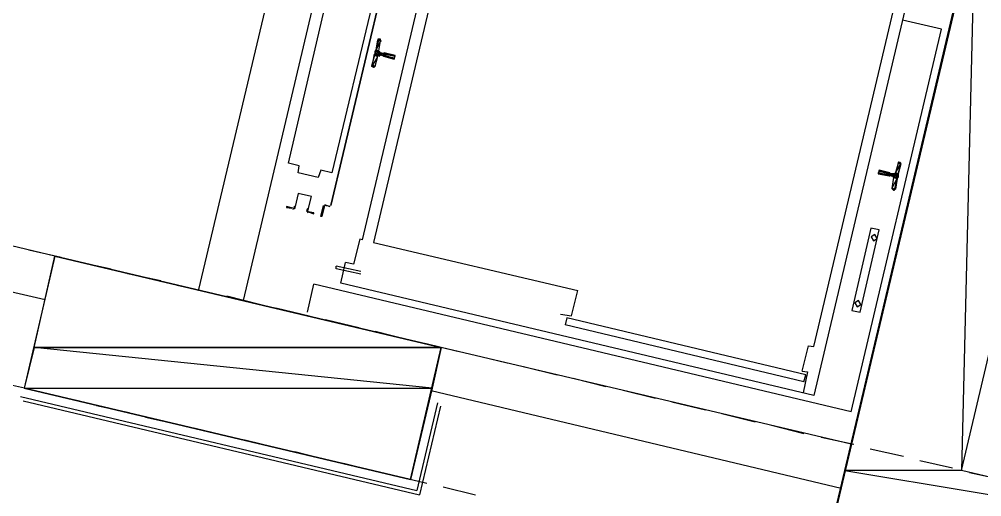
# Model space of a CAD drawing. Header units: feet. Extents: x -84 to 198, y -22 to 181.
# Drawn here: x 57.69 to 71.87, y 112.2 to 119.24 of the extents above; entities that cross this region are included whole.
import ezdxf

# ---------------------------------------------------------------- set-up
doc = ezdxf.new("R2010")
doc.units = ezdxf.units.FT
for name, color, linetype in [('A-LINEA', 7, 'CONTINUOUS'), ('A-LINEA-FINA', 9, 'CONTINUOUS'), ('A-MURO-CONCRETO', 8, 'CONTINUOUS')]:
    doc.layers.add(name, color=color, linetype=linetype)

msp = doc.modelspace()

# ---------------------------------------------------------------- linework, layer by layer
at = {"layer": 'A-LINEA'}
for p, q in [((60.3333, 115.2578), (62.2533, 123.3644)), ((60.3333, 115.2578), (62.2533, 123.3644)), ((62.9067, 123.2178), (60.9867, 115.0978)), ((62.9067, 123.2178), (60.9867, 115.0978)), ((62.7467, 115.9911), (64.08, 121.6311)), ((62.7467, 115.9911), (64.08, 121.6311)), ((64.24, 121.5911), (62.9067, 115.9511)), ((64.24, 121.5911), (62.9067, 115.9511)), ((71.0933, 120.8711), (69.4, 113.6978)), ((71.0933, 120.8711), (69.4, 113.6978)), ((69.4, 114.4178), (70.7333, 120.0578)), ((69.4, 114.4178), (70.7333, 120.0578)), ((62.28, 116.4978), (63.1067, 119.9911)), ((63.1067, 119.9911), (62.28, 116.4978)), ((62.28, 116.4978), (63.1067, 119.9911)), ((63.1067, 119.9911), (62.28, 116.4978)), ((71.28, 119.0978), (70.7067, 119.2311)), ((71.28, 119.0978), (70.7067, 119.2311)), ((69.9467, 113.4578), (71.28, 119.0978)), ((69.9467, 113.4578), (71.28, 119.0978)), ((62.9867, 118.7778), (63.0133, 118.9244)), ((62.9867, 118.7778), (63.0133, 118.9244)), ((63.0264, 118.9145), (63.0113, 118.9372)), ((63.0264, 118.9145), (63.0113, 118.9372)), ((63.0533, 118.7378), (63.0133, 118.7511)), ((63.0533, 118.7378), (63.0133, 118.7511)), ((63.0533, 118.7511), (63.0533, 118.7511)), ((63.0533, 118.7511), (63.0533, 118.7511)), ((62.9333, 118.5511), (62.9733, 118.6978)), ((62.9333, 118.5511), (62.9733, 118.6978)), ((63, 118.7244), (63.04, 118.7111)), ((63, 118.7244), (63.04, 118.7111)), ((63.04, 118.6978), (63.04, 118.6978)), ((63.04, 118.6978), (63.04, 118.6978)), ((63.0533, 118.6978), (63.0533, 118.6978)), ((63.0533, 118.6978), (63.0533, 118.6978)), ((62.9087, 118.5383), (62.9324, 118.5518)), ((62.9087, 118.5383), (62.9324, 118.5518)), ((58.2133, 115.7511), (48.3333, 118.0978)), ((58.2133, 115.7511), (48.3333, 118.0978)), ((48.1733, 117.4444), (58.0667, 115.1111)), ((48.1733, 117.4444), (58.0667, 115.1111)), ((70.64, 117.1244), (70.6, 116.9778)), ((70.64, 117.1244), (70.6, 116.9778)), ((70.6779, 117.1239), (70.6542, 117.1104)), ((70.6779, 117.1239), (70.6542, 117.1104)), ((70.52, 116.9778), (70.52, 116.9778)), ((70.52, 116.9778), (70.52, 116.9778)), ((70.5333, 116.9778), (70.5333, 116.9778)), ((70.5333, 116.9778), (70.5333, 116.9778)), ((70.5733, 116.9644), (70.5333, 116.9644)), ((70.5733, 116.9644), (70.5333, 116.9644)), ((70.5733, 116.9111), (70.5467, 116.7511)), ((70.5733, 116.9111), (70.5467, 116.7511)), ((70.5603, 116.7477), (70.5754, 116.725)), ((70.5603, 116.7477), (70.5754, 116.725)), ((62.1867, 116.5111), (62.2667, 116.4844)), ((62.1867, 116.5111), (62.2667, 116.4844)), ((62.1867, 116.4978), (62.1867, 116.4978)), ((62.1867, 116.4978), (62.1867, 116.4978)), ((62.2667, 116.4978), (62.2667, 116.4978)), ((62.2667, 116.4978), (62.2667, 116.4978)), ((62.2667, 116.4978), (62.2667, 116.4978)), ((62.2667, 116.4978), (62.2667, 116.4978)), ((62.9067, 115.9511), (65.92, 115.2444)), ((62.9067, 115.9511), (65.92, 115.2444)), ((57.8267, 115.8444), (58.3067, 115.7378)), ((57.8267, 115.8444), (58.3067, 115.7378)), ((58.5467, 115.6711), (59.04, 115.5644)), ((58.5467, 115.6711), (59.04, 115.5644)), ((62.4267, 115.3511), (62.4933, 115.6578)), ((62.4267, 115.3511), (62.4933, 115.6578)), ((59.28, 115.4978), (59.7733, 115.3911)), ((59.28, 115.4978), (59.7733, 115.3911)), ((62.72, 115.5244), (62.36, 115.6044)), ((62.72, 115.5244), (62.36, 115.6044)), ((61.9333, 114.9244), (62.0267, 115.3378)), ((61.9333, 114.9244), (62.0267, 115.3378)), ((69.9467, 113.4578), (62.0267, 115.3378)), ((69.9467, 113.4578), (62.0267, 115.3378)), ((69.4, 113.6978), (62.4267, 115.3511)), ((69.4, 113.6978), (62.4267, 115.3511)), ((60.0133, 115.3244), (60.4933, 115.2178)), ((60.0133, 115.3244), (60.4933, 115.2178)), ((60.7467, 115.1644), (61.2267, 115.0444)), ((60.7467, 115.1644), (61.2267, 115.0444)), ((61.4667, 114.9911), (61.96, 114.8711)), ((61.4667, 114.9911), (61.96, 114.8711)), ((62.2, 114.8178), (62.6933, 114.6978)), ((62.2, 114.8178), (62.6933, 114.6978)), ((65.76, 114.8444), (65.7333, 114.7378)), ((65.76, 114.8444), (65.7333, 114.7378)), ((69.28, 114.0044), (65.76, 114.8444)), ((69.28, 114.0044), (65.76, 114.8444)), ((62.9333, 114.6444), (63.4133, 114.5244)), ((62.9333, 114.6444), (63.4133, 114.5244)), ((69.2533, 113.8978), (65.7333, 114.7378)), ((69.2533, 113.8978), (65.7333, 114.7378)), ((63.6667, 114.4711), (64.1467, 114.3511)), ((63.6667, 114.4711), (64.1467, 114.3511)), ((69.9467, 112.9778), (63.9067, 114.4044)), ((69.9467, 112.9778), (63.9067, 114.4044)), ((64.3867, 114.2978), (64.88, 114.1778)), ((64.3867, 114.2978), (64.88, 114.1778)), ((65.12, 114.1244), (65.6133, 114.0044)), ((65.12, 114.1244), (65.6133, 114.0044)), ((65.8533, 113.9511), (66.3333, 113.8311)), ((65.8533, 113.9511), (66.3333, 113.8311)), ((69.2267, 114.0578), (69.3067, 114.0444)), ((69.2267, 114.0578), (69.3067, 114.0444)), ((69.3067, 114.0444), (69.24, 113.7378)), ((69.3067, 114.0444), (69.24, 113.7378)), ((69.2533, 113.8978), (69.28, 114.0044)), ((69.2533, 113.8978), (69.28, 114.0044)), ((57.36, 113.8978), (57.8533, 113.7911)), ((57.36, 113.8978), (57.8533, 113.7911)), ((66.5867, 113.7778), (67.0667, 113.6578)), ((66.5867, 113.7778), (67.0667, 113.6578)), ((57.7067, 113.6844), (63.5467, 112.2978)), ((58.0933, 113.7244), (58.5733, 113.6178)), ((58.0933, 113.7244), (58.5733, 113.6178)), ((69.8, 112.3244), (63.76, 113.7644)), ((69.8, 112.3244), (63.76, 113.7644)), ((57.7467, 113.6178), (63.5867, 112.2311)), ((58.8267, 113.5511), (59.3067, 113.4444)), ((58.8267, 113.5511), (59.3067, 113.4444)), ((63.8533, 113.5911), (63.5467, 112.2978)), ((63.8933, 113.5378), (63.5867, 112.2311)), ((67.3067, 113.6044), (67.8, 113.4844)), ((67.3067, 113.6044), (67.8, 113.4844)), ((59.5467, 113.3778), (60.04, 113.2711)), ((59.5467, 113.3778), (60.04, 113.2711)), ((68.04, 113.4311), (68.5333, 113.3111)), ((68.04, 113.4311), (68.5333, 113.3111)), ((60.28, 113.2178), (60.7733, 113.0978)), ((60.28, 113.2178), (60.7733, 113.0978)), ((68.7733, 113.2578), (69.2533, 113.1378)), ((68.7733, 113.2578), (69.2533, 113.1378)), ((69.5067, 113.0844), (69.9867, 112.9778)), ((69.5067, 113.0844), (69.9867, 112.9778)), ((61.0133, 113.0444), (61.4933, 112.9244)), ((61.0133, 113.0444), (61.4933, 112.9244)), ((61.7467, 112.8711), (62.2267, 112.7511)), ((61.7467, 112.8711), (62.2267, 112.7511)), ((70.2267, 112.9111), (70.72, 112.8044)), ((70.2267, 112.9111), (70.72, 112.8044)), ((62.4667, 112.6978), (62.96, 112.5778)), ((62.4667, 112.6978), (62.96, 112.5778)), ((70.96, 112.7378), (71.44, 112.6311)), ((70.96, 112.7378), (71.44, 112.6311)), ((63.2, 112.5244), (63.6933, 112.4044)), ((63.2, 112.5244), (63.6933, 112.4044)), ((71.6933, 112.5644), (72.1733, 112.4578)), ((71.6933, 112.5644), (72.1733, 112.4578)), ((63.9333, 112.3511), (64.4133, 112.2311)), ((63.9333, 112.3511), (64.4133, 112.2311))]:
    msp.add_line(p, q, dxfattribs=at)
for points in [[(77.6267, 119.7244), (78.0933, 121.6711), (72.3333, 123.0311), (69.4933, 111.0311), (75.2533, 109.6711), (75.7067, 111.6178), (71.5733, 112.5911), (73.4933, 120.7111), (77.6267, 119.7244)], [(77.6267, 119.7244), (78.0933, 121.6711), (72.3333, 123.0311), (69.4933, 111.0311), (75.2533, 109.6711), (75.7067, 111.6178), (71.5733, 112.5911), (73.4933, 120.7111), (77.6267, 119.7244)], [(61.6533, 117.1244), (62.2533, 119.6978), (62.4267, 119.6578), (62.4667, 119.7644), (62.7467, 119.6978), (62.7467, 119.5911), (62.9067, 119.5511), (62.2933, 116.9778), (62.1333, 117.0178), (62.0933, 116.9111), (61.8, 116.9778), (61.8133, 117.0844), (61.6533, 117.1244)], [(61.6533, 117.1244), (62.2533, 119.6978), (62.4267, 119.6578), (62.4667, 119.7644), (62.7467, 119.6978), (62.7467, 119.5911), (62.9067, 119.5511), (62.2933, 116.9778), (62.1333, 117.0178), (62.0933, 116.9111), (61.8, 116.9778), (61.8133, 117.0844), (61.6533, 117.1244)], [(63, 118.9511), (62.9867, 118.9511), (62.88, 118.5511), (62.9067, 118.5378)], [(63, 118.9511), (62.9867, 118.9511), (62.88, 118.5511), (62.9067, 118.5378)], [(63.0005, 118.7624), (63.003, 118.7473), (63.0154, 118.7383)], [(63.0005, 118.7624), (63.003, 118.7473), (63.0154, 118.7383)], [(63.0533, 118.6978), (63.2133, 118.6578), (63.2267, 118.7111), (63.0667, 118.7511)], [(63.0533, 118.6978), (63.2133, 118.6578), (63.2267, 118.7111), (63.0667, 118.7511)], [(63.0113, 118.7106), (62.9962, 118.7081), (62.9872, 118.6957)], [(63.0113, 118.7106), (62.9962, 118.7081), (62.9872, 118.6957)], [(70.5733, 116.7244), (70.5867, 116.7244), (70.68, 117.1244), (70.6667, 117.1378)], [(70.5733, 116.7244), (70.5867, 116.7244), (70.68, 117.1244), (70.6667, 117.1378)], [(70.52, 116.9778), (70.36, 117.0178), (70.3467, 116.9644), (70.5067, 116.9378)], [(70.52, 116.9778), (70.36, 117.0178), (70.3467, 116.9644), (70.5067, 116.9378)], [(70.56, 116.9244), (70.52, 116.9378), (70.52, 116.9378)], [(70.56, 116.9244), (70.52, 116.9378), (70.52, 116.9378)], [(70.5861, 116.8998), (70.5837, 116.915), (70.5713, 116.9239)], [(70.5861, 116.8998), (70.5837, 116.915), (70.5713, 116.9239)], [(70.5754, 116.9516), (70.5905, 116.9541), (70.5995, 116.9665)], [(70.5754, 116.9516), (70.5905, 116.9541), (70.5995, 116.9665)], [(61.9469, 116.4387), (61.9924, 116.6313), (61.7998, 116.6769), (61.7542, 116.4843)], [(61.9469, 116.4387), (61.9924, 116.6313), (61.7998, 116.6769), (61.7542, 116.4843)], [(61.9469, 116.4387), (61.9924, 116.6313), (61.7998, 116.6769), (61.7542, 116.4843)], [(61.9469, 116.4387), (61.9924, 116.6313), (61.7998, 116.6769), (61.7542, 116.4843)], [(61.72, 116.4578), (61.6267, 116.4844), (61.6267, 116.4711), (61.7067, 116.4578)], [(61.72, 116.4578), (61.6267, 116.4844), (61.6267, 116.4711), (61.7067, 116.4578)], [(61.7193, 116.4453), (61.7537, 116.4583), (61.7551, 116.4951)], [(61.7193, 116.4453), (61.7537, 116.4583), (61.7551, 116.4951)], [(61.7223, 116.4583), (61.7429, 116.4661), (61.7438, 116.4882)], [(61.7223, 116.4583), (61.7429, 116.4661), (61.7438, 116.4882)], [(62.2667, 116.4844), (62.1867, 116.4978), (62.1467, 116.3378), (62.1333, 116.3378), (62.1733, 116.4978)], [(62.2667, 116.4844), (62.1867, 116.4978), (62.1467, 116.3378), (62.1333, 116.3378), (62.1733, 116.4978)], [(61.9357, 116.4527), (61.9204, 116.4192), (61.9453, 116.3921)], [(61.9357, 116.4527), (61.9204, 116.4192), (61.9453, 116.3921)], [(61.9427, 116.4414), (61.9336, 116.4213), (61.9485, 116.405)], [(61.9427, 116.4414), (61.9336, 116.4213), (61.9485, 116.405)], [(61.9467, 116.4044), (62.0267, 116.3778), (62.0267, 116.3911), (61.9467, 116.4044)], [(61.9467, 116.4044), (62.0267, 116.3778), (62.0267, 116.3911), (61.9467, 116.4044)], [(69.96, 114.9511), (70.08, 114.9244), (70.36, 116.1378), (70.24, 116.1644), (69.96, 114.9511)], [(69.96, 114.9511), (70.08, 114.9244), (70.36, 116.1378), (70.24, 116.1644), (69.96, 114.9511)], [(70.2759, 115.979), (70.3321, 116.0137), (70.2974, 116.0699), (70.2413, 116.0352), (70.2759, 115.979)], [(70.2759, 115.979), (70.3321, 116.0137), (70.2974, 116.0699), (70.2413, 116.0352), (70.2759, 115.979)], [(62.7467, 115.9911), (62.7067, 116.0044), (62.6133, 115.6311), (62.4933, 115.6578)], [(62.7467, 115.9911), (62.7067, 116.0044), (62.6133, 115.6311), (62.4933, 115.6578)], [(57.76, 113.8044), (63.4533, 112.4578), (63.9067, 114.4044), (58.2133, 115.7511), (57.76, 113.8044)], [(57.76, 113.8044), (63.4533, 112.4578), (63.9067, 114.4044), (58.2133, 115.7511), (57.76, 113.8044)], [(62.72, 115.4844), (62.36, 115.5644), (62.36, 115.6044)], [(62.72, 115.4844), (62.36, 115.5644), (62.36, 115.6044)], [(65.6667, 114.8978), (65.8267, 114.8711), (65.92, 115.2444)], [(65.6667, 114.8978), (65.8267, 114.8711), (65.92, 115.2444)], [(70.0359, 115.0057), (70.0921, 115.0404), (70.0574, 115.0965), (70.0013, 115.0619), (70.0359, 115.0057)], [(70.0359, 115.0057), (70.0921, 115.0404), (70.0574, 115.0965), (70.0013, 115.0619), (70.0359, 115.0057)], [(69.2267, 114.0578), (69.32, 114.4311), (69.4, 114.4178)], [(69.2267, 114.0578), (69.32, 114.4311), (69.4, 114.4178)]]:
    msp.add_lwpolyline(points, dxfattribs=at)
at = {"layer": 'A-LINEA-FINA'}
for p, q in [((62.9733, 118.9511), (63.0133, 118.9378)), ((62.9733, 118.9511), (63.0133, 118.9378)), ((62.9733, 118.9378), (63.0133, 118.9378)), ((62.9733, 118.9378), (63.0133, 118.9244)), ((62.9733, 118.9378), (63.0133, 118.9378)), ((62.9733, 118.9378), (63.0133, 118.9244)), ((62.9867, 118.9511), (63, 118.9511)), ((62.9867, 118.9511), (63.0133, 118.9511)), ((62.9867, 118.9511), (63, 118.9511)), ((62.9867, 118.9511), (63.0133, 118.9511)), ((62.9333, 118.7778), (62.9867, 118.7644)), ((62.9333, 118.7778), (62.9867, 118.7644)), ((62.9333, 118.7778), (62.9867, 118.7644)), ((62.9333, 118.7778), (62.9867, 118.7644)), ((62.9333, 118.7644), (63, 118.7511)), ((62.9333, 118.7644), (63, 118.7511)), ((62.92, 118.7244), (62.9733, 118.7111)), ((62.92, 118.7244), (62.9733, 118.7111)), ((62.9333, 118.7378), (63, 118.7244)), ((62.9333, 118.7378), (63, 118.7244)), ((63.0533, 118.7378), (63.2267, 118.7111)), ((63.0533, 118.7378), (63.2267, 118.6978)), ((63.0533, 118.7378), (63.2267, 118.7111)), ((63.0533, 118.7378), (63.2267, 118.6978)), ((63.0533, 118.7111), (63.2133, 118.6711)), ((63.0533, 118.7111), (63.2133, 118.6711)), ((63.0533, 118.6978), (63.2133, 118.6578)), ((63.0533, 118.6978), (63.2133, 118.6578)), ((62.88, 118.5511), (62.92, 118.5511)), ((62.88, 118.5511), (62.9067, 118.5378)), ((62.88, 118.5511), (62.92, 118.5511)), ((62.88, 118.5511), (62.9067, 118.5378)), ((62.8933, 118.5644), (62.9333, 118.5511)), ((62.8933, 118.5644), (62.9333, 118.5511)), ((62.8933, 118.5644), (62.9333, 118.5511)), ((62.8933, 118.5644), (62.9333, 118.5511)), ((70.68, 117.1111), (70.64, 117.1244)), ((70.68, 117.1244), (70.64, 117.1244)), ((70.68, 117.1111), (70.64, 117.1244)), ((70.68, 117.1244), (70.64, 117.1244)), ((70.68, 117.1244), (70.6533, 117.1378)), ((70.68, 117.1244), (70.6533, 117.1378)), ((70.5067, 116.9378), (70.3467, 116.9778)), ((70.52, 116.9378), (70.3467, 116.9778)), ((70.5067, 116.9378), (70.3467, 116.9778)), ((70.52, 116.9378), (70.3467, 116.9778)), ((70.5067, 116.9378), (70.3467, 116.9644)), ((70.5067, 116.9378), (70.3467, 116.9644)), ((70.52, 116.9778), (70.36, 117.0178)), ((70.52, 116.9778), (70.36, 117.0178)), ((70.52, 116.9778), (70.36, 117.0178)), ((70.52, 116.9778), (70.36, 117.0178)), ((70.52, 116.9778), (70.36, 117.0044)), ((70.52, 116.9778), (70.36, 117.0044)), ((70.6267, 116.8978), (70.5733, 116.9111)), ((70.6267, 116.8978), (70.5733, 116.9111)), ((70.6267, 116.8978), (70.5733, 116.9111)), ((70.6267, 116.8978), (70.5733, 116.9111)), ((70.64, 116.9644), (70.6, 116.9778)), ((70.64, 116.9644), (70.6, 116.9778)), ((70.5867, 116.7244), (70.56, 116.7378)), ((70.5867, 116.7244), (70.56, 116.7378)), ((70.5867, 116.7378), (70.56, 116.7378)), ((70.5867, 116.7244), (70.56, 116.7378)), ((70.5867, 116.7244), (70.56, 116.7378)), ((70.5867, 116.7378), (70.56, 116.7378)), ((70.5867, 116.7244), (70.5733, 116.7244)), ((70.5867, 116.7244), (70.5733, 116.7244))]:
    msp.add_line(p, q, dxfattribs=at)
for points in [[(62.9733, 118.9378), (63.0133, 118.9244), (62.9467, 118.7911), (62.9733, 118.9378)], [(62.9733, 118.9378), (63.0133, 118.9244), (62.9467, 118.7911), (62.9733, 118.9378)], [(63.0133, 118.9244), (62.9467, 118.7911), (62.9867, 118.7778), (63.0133, 118.9244), (63.0133, 118.9244)], [(63.0133, 118.9244), (62.9467, 118.7911), (62.9867, 118.7778), (63.0133, 118.9244), (63.0133, 118.9244)], [(63.0133, 118.9378), (62.9733, 118.9511), (62.9733, 118.9511), (63.0133, 118.9378)], [(62.9733, 118.9511), (62.9733, 118.9511), (63.0133, 118.9378), (62.9733, 118.9511)], [(62.9733, 118.9511), (63.0133, 118.9378), (62.9867, 118.9511), (62.9733, 118.9511), (62.9733, 118.9511)], [(62.9733, 118.9378), (63.0133, 118.9378), (62.9733, 118.9511), (62.9733, 118.9378), (62.9733, 118.9378)], [(63.0133, 118.9378), (62.9733, 118.9511), (62.9733, 118.9511), (63.0133, 118.9378)], [(62.9733, 118.9511), (62.9733, 118.9511), (63.0133, 118.9378), (62.9733, 118.9511)], [(62.9733, 118.9511), (63.0133, 118.9378), (62.9867, 118.9511), (62.9733, 118.9511), (62.9733, 118.9511)], [(62.9733, 118.9378), (63.0133, 118.9378), (62.9733, 118.9511), (62.9733, 118.9378), (62.9733, 118.9378)], [(62.9733, 118.9378), (62.9733, 118.9378), (63.0133, 118.9378), (62.9733, 118.9378)], [(63.0133, 118.9378), (62.9733, 118.9378), (63.0133, 118.9244), (63.0133, 118.9378)], [(63.0133, 118.9244), (62.9733, 118.9378), (62.9733, 118.9378), (63.0133, 118.9244), (63.0133, 118.9244)], [(62.9733, 118.9378), (62.9733, 118.9378), (63.0133, 118.9378), (62.9733, 118.9378)], [(63.0133, 118.9378), (62.9733, 118.9378), (63.0133, 118.9244), (63.0133, 118.9378)], [(63.0133, 118.9244), (62.9733, 118.9378), (62.9733, 118.9378), (63.0133, 118.9244), (63.0133, 118.9244)], [(63, 118.9511), (62.9867, 118.9511), (62.9867, 118.9511), (63, 118.9511)], [(62.9867, 118.9511), (62.9867, 118.9511), (63, 118.9511), (62.9867, 118.9511)], [(62.9867, 118.9511), (63, 118.9511), (63.0133, 118.9511), (62.9867, 118.9511), (62.9867, 118.9511)], [(63.0133, 118.9511), (62.9867, 118.9511), (63.0133, 118.9378), (63.0133, 118.9511), (63.0133, 118.9511)], [(63, 118.9511), (62.9867, 118.9511), (62.9867, 118.9511), (63, 118.9511)], [(62.9867, 118.9511), (62.9867, 118.9511), (63, 118.9511), (62.9867, 118.9511)], [(62.9867, 118.9511), (63, 118.9511), (63.0133, 118.9511), (62.9867, 118.9511), (62.9867, 118.9511)], [(63.0133, 118.9511), (62.9867, 118.9511), (63.0133, 118.9378), (63.0133, 118.9511), (63.0133, 118.9511)], [(62.9867, 118.7644), (62.9333, 118.7778), (62.9333, 118.7778), (62.9867, 118.7644)], [(62.9333, 118.7778), (62.9333, 118.7778), (62.9867, 118.7644), (62.9333, 118.7778)], [(62.9333, 118.7778), (62.9867, 118.7644), (62.9467, 118.7778), (62.9333, 118.7778), (62.9333, 118.7778)], [(62.9867, 118.7644), (62.9333, 118.7778), (63, 118.7644), (62.9867, 118.7644), (62.9867, 118.7644)], [(62.9333, 118.7778), (63, 118.7644), (62.9333, 118.7644), (62.9333, 118.7778)], [(62.9867, 118.7644), (62.9333, 118.7778), (62.9333, 118.7778), (62.9867, 118.7644)], [(62.9333, 118.7778), (62.9333, 118.7778), (62.9867, 118.7644), (62.9333, 118.7778)], [(62.9333, 118.7778), (62.9867, 118.7644), (62.9467, 118.7778), (62.9333, 118.7778), (62.9333, 118.7778)], [(62.9867, 118.7644), (62.9333, 118.7778), (63, 118.7644), (62.9867, 118.7644), (62.9867, 118.7644)], [(62.9333, 118.7778), (63, 118.7644), (62.9333, 118.7644), (62.9333, 118.7778)], [(63, 118.7644), (62.9333, 118.7644), (63, 118.7511), (63, 118.7644), (63, 118.7644)], [(63, 118.7511), (62.9333, 118.7644), (62.9333, 118.7644), (63, 118.7511)], [(62.9333, 118.7644), (62.9333, 118.7644), (63, 118.7511), (62.9333, 118.7644), (62.9333, 118.7644)], [(63, 118.7511), (62.9333, 118.7644), (62.9333, 118.7644), (63, 118.7511)], [(62.9333, 118.7644), (62.9333, 118.7644), (63, 118.7511), (62.9333, 118.7644), (62.9333, 118.7644)], [(63, 118.7511), (62.9333, 118.7644), (62.9333, 118.7644), (63, 118.7511)], [(62.9333, 118.7644), (62.9333, 118.7644), (63, 118.7511), (62.9333, 118.7644), (62.9333, 118.7644)], [(63, 118.7511), (62.9333, 118.7644), (63.0133, 118.7511), (63, 118.7511), (63, 118.7511)], [(62.9333, 118.7644), (63.2267, 118.6978), (62.9333, 118.7378), (62.9333, 118.7644)], [(63, 118.7644), (62.9333, 118.7644), (63, 118.7511), (63, 118.7644), (63, 118.7644)], [(63, 118.7511), (62.9333, 118.7644), (62.9333, 118.7644), (63, 118.7511)], [(62.9333, 118.7644), (62.9333, 118.7644), (63, 118.7511), (62.9333, 118.7644), (62.9333, 118.7644)], [(63, 118.7511), (62.9333, 118.7644), (62.9333, 118.7644), (63, 118.7511)], [(62.9333, 118.7644), (62.9333, 118.7644), (63, 118.7511), (62.9333, 118.7644), (62.9333, 118.7644)], [(63, 118.7511), (62.9333, 118.7644), (62.9333, 118.7644), (63, 118.7511)], [(62.9333, 118.7644), (62.9333, 118.7644), (63, 118.7511), (62.9333, 118.7644), (62.9333, 118.7644)], [(63, 118.7511), (62.9333, 118.7644), (63.0133, 118.7511), (63, 118.7511), (63, 118.7511)], [(62.9333, 118.7644), (63.2267, 118.6978), (62.9333, 118.7378), (62.9333, 118.7644)], [(62.9467, 118.7911), (62.9867, 118.7778), (62.9467, 118.7778), (62.9467, 118.7911)], [(62.9467, 118.7911), (62.9867, 118.7778), (62.9467, 118.7778), (62.9467, 118.7911)], [(62.9867, 118.7778), (62.9467, 118.7778), (62.9867, 118.7644), (62.9867, 118.7778), (62.9867, 118.7778)], [(62.9867, 118.7778), (62.9467, 118.7778), (62.9867, 118.7644), (62.9867, 118.7778), (62.9867, 118.7778)], [(63.0533, 118.7378), (63.2267, 118.7111), (63.0667, 118.7511), (63.0533, 118.7378), (63.0533, 118.7378)], [(63.0533, 118.7378), (63.2267, 118.7111), (63.0667, 118.7511), (63.0533, 118.7378), (63.0533, 118.7378)], [(63.2267, 118.7111), (63.0667, 118.7511), (63.0667, 118.7511), (63.2267, 118.7111)], [(63.0667, 118.7511), (63.0667, 118.7511), (63.2267, 118.7111), (63.0667, 118.7511), (63.0667, 118.7511)], [(63.2267, 118.7111), (63.0667, 118.7511), (63.0667, 118.7511), (63.2267, 118.7111)], [(63.0667, 118.7511), (63.0667, 118.7511), (63.2267, 118.7111), (63.0667, 118.7511), (63.0667, 118.7511)], [(62.92, 118.7111), (62.9733, 118.6978), (62.8933, 118.5644), (62.92, 118.7111)], [(62.92, 118.7111), (62.9733, 118.6978), (62.8933, 118.5644), (62.92, 118.7111)], [(62.9733, 118.6978), (62.8933, 118.5644), (62.9333, 118.5511), (62.9733, 118.6978)], [(62.9733, 118.6978), (62.8933, 118.5644), (62.9333, 118.5511), (62.9733, 118.6978)], [(62.9333, 118.7244), (62.9867, 118.7111), (62.92, 118.7244), (62.9333, 118.7244)], [(62.9867, 118.7111), (62.92, 118.7244), (62.9733, 118.7111), (62.9867, 118.7111)], [(62.9733, 118.7111), (62.92, 118.7244), (62.92, 118.7244), (62.9733, 118.7111), (62.9733, 118.7111)], [(62.92, 118.7244), (62.9733, 118.7111), (62.92, 118.7111), (62.92, 118.7244)], [(62.9333, 118.7244), (62.9867, 118.7111), (62.92, 118.7244), (62.9333, 118.7244)], [(62.9867, 118.7111), (62.92, 118.7244), (62.9733, 118.7111), (62.9867, 118.7111)], [(62.9733, 118.7111), (62.92, 118.7244), (62.92, 118.7244), (62.9733, 118.7111), (62.9733, 118.7111)], [(62.92, 118.7244), (62.9733, 118.7111), (62.92, 118.7111), (62.92, 118.7244)], [(62.9733, 118.7111), (62.92, 118.7111), (62.9733, 118.6978), (62.9733, 118.7111), (62.9733, 118.7111)], [(62.9733, 118.7111), (62.92, 118.7111), (62.9733, 118.6978), (62.9733, 118.7111), (62.9733, 118.7111)], [(63.2267, 118.6978), (62.9333, 118.7378), (63.2133, 118.6711), (63.2267, 118.6978), (63.2267, 118.6978)], [(63, 118.7244), (62.9333, 118.7378), (62.9333, 118.7378), (63, 118.7244)], [(62.9333, 118.7378), (62.9333, 118.7378), (63, 118.7244), (62.9333, 118.7378), (62.9333, 118.7378)], [(63, 118.7244), (62.9333, 118.7378), (62.9867, 118.7244), (63, 118.7244), (63, 118.7244)], [(62.9867, 118.7244), (62.9333, 118.7378), (62.9333, 118.7378), (62.9867, 118.7244)], [(62.9333, 118.7378), (62.9333, 118.7378), (62.9867, 118.7244), (62.9333, 118.7378), (62.9333, 118.7378)], [(62.9333, 118.7378), (62.9867, 118.7244), (62.9333, 118.7244), (62.9333, 118.7378)], [(63.2267, 118.6978), (62.9333, 118.7378), (63.2133, 118.6711), (63.2267, 118.6978), (63.2267, 118.6978)], [(63, 118.7244), (62.9333, 118.7378), (62.9333, 118.7378), (63, 118.7244)], [(62.9333, 118.7378), (62.9333, 118.7378), (63, 118.7244), (62.9333, 118.7378), (62.9333, 118.7378)], [(63, 118.7244), (62.9333, 118.7378), (62.9867, 118.7244), (63, 118.7244), (63, 118.7244)], [(62.9867, 118.7244), (62.9333, 118.7378), (62.9333, 118.7378), (62.9867, 118.7244)], [(62.9333, 118.7378), (62.9333, 118.7378), (62.9867, 118.7244), (62.9333, 118.7378), (62.9333, 118.7378)], [(62.9333, 118.7378), (62.9867, 118.7244), (62.9333, 118.7244), (62.9333, 118.7378)], [(62.9867, 118.7244), (62.9333, 118.7244), (62.9867, 118.7111), (62.9867, 118.7244), (62.9867, 118.7244)], [(62.9867, 118.7111), (62.9333, 118.7244), (62.9333, 118.7244), (62.9867, 118.7111)], [(62.9333, 118.7244), (62.9333, 118.7244), (62.9867, 118.7111), (62.9333, 118.7244), (62.9333, 118.7244)], [(62.9867, 118.7111), (62.9333, 118.7244), (62.9333, 118.7244), (62.9867, 118.7111)], [(62.9333, 118.7244), (62.9333, 118.7244), (62.9867, 118.7111), (62.9333, 118.7244), (62.9333, 118.7244)], [(62.9867, 118.7244), (62.9333, 118.7244), (62.9867, 118.7111), (62.9867, 118.7244), (62.9867, 118.7244)], [(62.9867, 118.7111), (62.9333, 118.7244), (62.9333, 118.7244), (62.9867, 118.7111)], [(62.9333, 118.7244), (62.9333, 118.7244), (62.9867, 118.7111), (62.9333, 118.7244), (62.9333, 118.7244)], [(62.9867, 118.7111), (62.9333, 118.7244), (62.9333, 118.7244), (62.9867, 118.7111)], [(62.9333, 118.7244), (62.9333, 118.7244), (62.9867, 118.7111), (62.9333, 118.7244), (62.9333, 118.7244)], [(63.2133, 118.6711), (63.04, 118.7111), (63.04, 118.7111), (63.2133, 118.6711)], [(63.04, 118.7111), (63.04, 118.7111), (63.2133, 118.6711), (63.04, 118.7111), (63.04, 118.7111)], [(63.2133, 118.6711), (63.04, 118.7111), (63.04, 118.7111), (63.2133, 118.6711)], [(63.04, 118.7111), (63.04, 118.7111), (63.2133, 118.6711), (63.04, 118.7111), (63.04, 118.7111)], [(63.0533, 118.7111), (63.2133, 118.6711), (63.04, 118.7111), (63.0533, 118.7111), (63.0533, 118.7111)], [(63.2133, 118.6711), (63.04, 118.7111), (63.04, 118.7111), (63.2133, 118.6711)], [(63.04, 118.7111), (63.04, 118.7111), (63.2133, 118.6711), (63.04, 118.7111), (63.04, 118.7111)], [(63.2133, 118.6711), (63.04, 118.7111), (63.04, 118.7111), (63.2133, 118.6711)], [(63.04, 118.7111), (63.04, 118.7111), (63.2133, 118.6711), (63.04, 118.7111), (63.04, 118.7111)], [(63.0533, 118.7111), (63.2133, 118.6711), (63.04, 118.7111), (63.0533, 118.7111), (63.0533, 118.7111)], [(63.0533, 118.7378), (63.0533, 118.7378), (63.2267, 118.7111), (63.0533, 118.7378)], [(63.2267, 118.7111), (63.0533, 118.7378), (63.2267, 118.6978), (63.2267, 118.7111), (63.2267, 118.7111)], [(63.2267, 118.6978), (63.0533, 118.7378), (63.0533, 118.7378), (63.2267, 118.6978)], [(63.0533, 118.7378), (63.0533, 118.7378), (63.2267, 118.6978), (63.0533, 118.7378), (63.0533, 118.7378)], [(63.2267, 118.6978), (63.0533, 118.7378), (63.0533, 118.7378), (63.2267, 118.6978)], [(63.0533, 118.7378), (63.0533, 118.7378), (63.2267, 118.6978), (63.0533, 118.7378)], [(63.2267, 118.6978), (63.0533, 118.7378), (63.0533, 118.7378), (63.2267, 118.6978), (63.2267, 118.6978)], [(63.2267, 118.6978), (63.0533, 118.7378), (63.0533, 118.7378), (63.2267, 118.6978)], [(63.0533, 118.7378), (63.0533, 118.7378), (63.2267, 118.6978), (63.0533, 118.7378), (63.0533, 118.7378)], [(63.2267, 118.6978), (63.0533, 118.7378), (63.0533, 118.7378), (63.2267, 118.6978)], [(63.0533, 118.7378), (63.0533, 118.7378), (63.2267, 118.6978), (63.0533, 118.7378), (63.0533, 118.7378)], [(63.2267, 118.6978), (63.0533, 118.7378), (63.0533, 118.7378), (63.2267, 118.6978)], [(63.0533, 118.7378), (63.0533, 118.7378), (63.2267, 118.6978), (63.0533, 118.7378), (63.0533, 118.7378)], [(63.0533, 118.7378), (63.0533, 118.7378), (63.2267, 118.7111), (63.0533, 118.7378)], [(63.2267, 118.7111), (63.0533, 118.7378), (63.2267, 118.6978), (63.2267, 118.7111), (63.2267, 118.7111)], [(63.2267, 118.6978), (63.0533, 118.7378), (63.0533, 118.7378), (63.2267, 118.6978)], [(63.0533, 118.7378), (63.0533, 118.7378), (63.2267, 118.6978), (63.0533, 118.7378), (63.0533, 118.7378)], [(63.2267, 118.6978), (63.0533, 118.7378), (63.0533, 118.7378), (63.2267, 118.6978)], [(63.0533, 118.7378), (63.0533, 118.7378), (63.2267, 118.6978), (63.0533, 118.7378)], [(63.2267, 118.6978), (63.0533, 118.7378), (63.0533, 118.7378), (63.2267, 118.6978), (63.2267, 118.6978)], [(63.2267, 118.6978), (63.0533, 118.7378), (63.0533, 118.7378), (63.2267, 118.6978)], [(63.0533, 118.7378), (63.0533, 118.7378), (63.2267, 118.6978), (63.0533, 118.7378), (63.0533, 118.7378)], [(63.2267, 118.6978), (63.0533, 118.7378), (63.0533, 118.7378), (63.2267, 118.6978)], [(63.0533, 118.7378), (63.0533, 118.7378), (63.2267, 118.6978), (63.0533, 118.7378), (63.0533, 118.7378)], [(63.2267, 118.6978), (63.0533, 118.7378), (63.0533, 118.7378), (63.2267, 118.6978)], [(63.0533, 118.7378), (63.0533, 118.7378), (63.2267, 118.6978), (63.0533, 118.7378), (63.0533, 118.7378)], [(63.2133, 118.6711), (63.0533, 118.7111), (63.0533, 118.7111), (63.2133, 118.6711)], [(63.0533, 118.7111), (63.0533, 118.7111), (63.2133, 118.6711), (63.0533, 118.7111)], [(63.0533, 118.7111), (63.2133, 118.6711), (63.0533, 118.6978), (63.0533, 118.7111)], [(63.2133, 118.6711), (63.0533, 118.7111), (63.0533, 118.7111), (63.2133, 118.6711)], [(63.0533, 118.7111), (63.0533, 118.7111), (63.2133, 118.6711), (63.0533, 118.7111)], [(63.0533, 118.7111), (63.2133, 118.6711), (63.0533, 118.6978), (63.0533, 118.7111)], [(63.2133, 118.6711), (63.0533, 118.6978), (63.2133, 118.6578), (63.2133, 118.6711), (63.2133, 118.6711)], [(63.2133, 118.6578), (63.0533, 118.6978), (63.0533, 118.6978), (63.2133, 118.6578)], [(63.0533, 118.6978), (63.0533, 118.6978), (63.2133, 118.6578), (63.0533, 118.6978)], [(63.2133, 118.6578), (63.0533, 118.6978), (63.0533, 118.6978), (63.2133, 118.6578), (63.2133, 118.6578)], [(63.2133, 118.6578), (63.0533, 118.6978), (63.0533, 118.6978), (63.2133, 118.6578)], [(63.0533, 118.6978), (63.0533, 118.6978), (63.2133, 118.6578), (63.0533, 118.6978), (63.0533, 118.6978)], [(63.2133, 118.6578), (63.0533, 118.6978), (63.0533, 118.6978), (63.2133, 118.6578)], [(63.0533, 118.6978), (63.0533, 118.6978), (63.2133, 118.6578), (63.0533, 118.6978), (63.0533, 118.6978)], [(63.2133, 118.6711), (63.0533, 118.6978), (63.2133, 118.6578), (63.2133, 118.6711), (63.2133, 118.6711)], [(63.2133, 118.6578), (63.0533, 118.6978), (63.0533, 118.6978), (63.2133, 118.6578)], [(63.0533, 118.6978), (63.0533, 118.6978), (63.2133, 118.6578), (63.0533, 118.6978)], [(63.2133, 118.6578), (63.0533, 118.6978), (63.0533, 118.6978), (63.2133, 118.6578), (63.2133, 118.6578)], [(63.2133, 118.6578), (63.0533, 118.6978), (63.0533, 118.6978), (63.2133, 118.6578)], [(63.0533, 118.6978), (63.0533, 118.6978), (63.2133, 118.6578), (63.0533, 118.6978), (63.0533, 118.6978)], [(63.2133, 118.6578), (63.0533, 118.6978), (63.0533, 118.6978), (63.2133, 118.6578)], [(63.0533, 118.6978), (63.0533, 118.6978), (63.2133, 118.6578), (63.0533, 118.6978), (63.0533, 118.6978)], [(62.88, 118.5511), (62.88, 118.5511), (62.92, 118.5511), (62.88, 118.5511)], [(62.88, 118.5511), (62.92, 118.5511), (62.8933, 118.5511), (62.88, 118.5511), (62.88, 118.5511)], [(62.92, 118.5511), (62.88, 118.5511), (62.92, 118.5378), (62.92, 118.5511)], [(62.88, 118.5511), (62.92, 118.5378), (62.9067, 118.5378), (62.88, 118.5511), (62.88, 118.5511)], [(62.92, 118.5378), (62.88, 118.5511), (62.88, 118.5511), (62.92, 118.5378)], [(62.88, 118.5511), (62.88, 118.5511), (62.9067, 118.5378), (62.88, 118.5511)], [(62.9067, 118.5378), (62.88, 118.5511), (62.88, 118.5511), (62.9067, 118.5378)], [(62.88, 118.5511), (62.88, 118.5511), (62.9067, 118.5378), (62.88, 118.5511), (62.88, 118.5511)], [(62.88, 118.5511), (62.88, 118.5511), (62.92, 118.5511), (62.88, 118.5511)], [(62.88, 118.5511), (62.92, 118.5511), (62.8933, 118.5511), (62.88, 118.5511), (62.88, 118.5511)], [(62.92, 118.5511), (62.88, 118.5511), (62.92, 118.5378), (62.92, 118.5511)], [(62.88, 118.5511), (62.92, 118.5378), (62.9067, 118.5378), (62.88, 118.5511), (62.88, 118.5511)], [(62.92, 118.5378), (62.88, 118.5511), (62.88, 118.5511), (62.92, 118.5378)], [(62.88, 118.5511), (62.88, 118.5511), (62.9067, 118.5378), (62.88, 118.5511)], [(62.9067, 118.5378), (62.88, 118.5511), (62.88, 118.5511), (62.9067, 118.5378)], [(62.88, 118.5511), (62.88, 118.5511), (62.9067, 118.5378), (62.88, 118.5511), (62.88, 118.5511)], [(62.9333, 118.5511), (62.8933, 118.5644), (62.8933, 118.5644), (62.9333, 118.5511), (62.9333, 118.5511)], [(62.9333, 118.5511), (62.8933, 118.5644), (62.92, 118.5511), (62.9333, 118.5511), (62.9333, 118.5511)], [(62.8933, 118.5511), (62.92, 118.5511), (62.8933, 118.5644), (62.8933, 118.5511), (62.8933, 118.5511)], [(62.9333, 118.5511), (62.8933, 118.5644), (62.8933, 118.5644), (62.9333, 118.5511), (62.9333, 118.5511)], [(62.9333, 118.5511), (62.8933, 118.5644), (62.92, 118.5511), (62.9333, 118.5511), (62.9333, 118.5511)], [(62.8933, 118.5511), (62.92, 118.5511), (62.8933, 118.5644), (62.8933, 118.5511), (62.8933, 118.5511)], [(62.8933, 118.5511), (62.8933, 118.5511), (62.92, 118.5511), (62.8933, 118.5511)], [(62.8933, 118.5511), (62.8933, 118.5511), (62.92, 118.5511), (62.8933, 118.5511)], [(70.6, 116.9778), (70.68, 117.1111), (70.64, 117.1244), (70.6, 116.9778)], [(70.6, 116.9778), (70.68, 117.1111), (70.64, 117.1244), (70.6, 116.9778)], [(70.64, 116.9644), (70.6, 116.9778), (70.68, 117.1111), (70.64, 116.9644)], [(70.64, 116.9644), (70.6, 116.9778), (70.68, 117.1111), (70.64, 116.9644)], [(70.64, 117.1244), (70.68, 117.1244), (70.64, 117.1378), (70.64, 117.1244)], [(70.68, 117.1244), (70.64, 117.1378), (70.6533, 117.1378), (70.68, 117.1244), (70.68, 117.1244)], [(70.64, 117.1378), (70.68, 117.1244), (70.68, 117.1244), (70.64, 117.1378)], [(70.64, 117.1244), (70.68, 117.1244), (70.64, 117.1378), (70.64, 117.1244)], [(70.68, 117.1244), (70.64, 117.1378), (70.6533, 117.1378), (70.68, 117.1244), (70.68, 117.1244)], [(70.64, 117.1378), (70.68, 117.1244), (70.68, 117.1244), (70.64, 117.1378)], [(70.64, 117.1244), (70.68, 117.1111), (70.68, 117.1111), (70.64, 117.1244), (70.64, 117.1244)], [(70.68, 117.1244), (70.68, 117.1244), (70.64, 117.1244), (70.68, 117.1244)], [(70.68, 117.1244), (70.64, 117.1244), (70.68, 117.1111), (70.68, 117.1244), (70.68, 117.1244)], [(70.64, 117.1244), (70.68, 117.1111), (70.68, 117.1111), (70.64, 117.1244), (70.64, 117.1244)], [(70.68, 117.1244), (70.68, 117.1244), (70.64, 117.1244), (70.68, 117.1244)], [(70.68, 117.1244), (70.64, 117.1244), (70.68, 117.1111), (70.68, 117.1244), (70.68, 117.1244)], [(70.68, 117.1244), (70.68, 117.1244), (70.6533, 117.1378), (70.68, 117.1244)], [(70.6533, 117.1378), (70.68, 117.1244), (70.68, 117.1244), (70.6533, 117.1378)], [(70.68, 117.1244), (70.68, 117.1244), (70.6533, 117.1378), (70.68, 117.1244)], [(70.68, 117.1244), (70.6533, 117.1378), (70.6667, 117.1378), (70.68, 117.1244), (70.68, 117.1244)], [(70.6533, 117.1378), (70.68, 117.1244), (70.68, 117.1244), (70.6533, 117.1378)], [(70.68, 117.1244), (70.68, 117.1244), (70.6533, 117.1378), (70.68, 117.1244)], [(70.6533, 117.1378), (70.68, 117.1244), (70.68, 117.1244), (70.6533, 117.1378)], [(70.68, 117.1244), (70.68, 117.1244), (70.6533, 117.1378), (70.68, 117.1244)], [(70.68, 117.1244), (70.6533, 117.1378), (70.6667, 117.1378), (70.68, 117.1244), (70.68, 117.1244)], [(70.6533, 117.1378), (70.68, 117.1244), (70.68, 117.1244), (70.6533, 117.1378)], [(70.68, 117.1244), (70.68, 117.1244), (70.6667, 117.1378), (70.68, 117.1244)], [(70.68, 117.1244), (70.6667, 117.1378), (70.68, 117.1244), (70.68, 117.1244), (70.68, 117.1244)], [(70.68, 117.1244), (70.68, 117.1244), (70.6667, 117.1378), (70.68, 117.1244)], [(70.68, 117.1244), (70.6667, 117.1378), (70.68, 117.1244), (70.68, 117.1244), (70.68, 117.1244)], [(70.3467, 116.9778), (70.64, 116.9378), (70.36, 117.0044), (70.3467, 116.9778), (70.3467, 116.9778)], [(70.3467, 116.9778), (70.64, 116.9378), (70.36, 117.0044), (70.3467, 116.9778), (70.3467, 116.9778)], [(70.3467, 116.9644), (70.5067, 116.9378), (70.3467, 116.9778), (70.3467, 116.9644), (70.3467, 116.9644)], [(70.3467, 116.9778), (70.5067, 116.9378), (70.5067, 116.9378), (70.3467, 116.9778)], [(70.5067, 116.9378), (70.5067, 116.9378), (70.3467, 116.9778), (70.5067, 116.9378)], [(70.3467, 116.9778), (70.5067, 116.9378), (70.5067, 116.9378), (70.3467, 116.9778), (70.3467, 116.9778)], [(70.3467, 116.9778), (70.5067, 116.9378), (70.5067, 116.9378), (70.3467, 116.9778)], [(70.5067, 116.9378), (70.5067, 116.9378), (70.3467, 116.9778), (70.5067, 116.9378), (70.5067, 116.9378)], [(70.3467, 116.9778), (70.52, 116.9378), (70.52, 116.9378), (70.3467, 116.9778)], [(70.52, 116.9378), (70.52, 116.9378), (70.3467, 116.9778), (70.52, 116.9378)], [(70.52, 116.9378), (70.3467, 116.9778), (70.5067, 116.9378), (70.52, 116.9378), (70.52, 116.9378)], [(70.3467, 116.9778), (70.52, 116.9378), (70.52, 116.9378), (70.3467, 116.9778)], [(70.52, 116.9378), (70.52, 116.9378), (70.3467, 116.9778), (70.52, 116.9378), (70.52, 116.9378)], [(70.3467, 116.9778), (70.52, 116.9378), (70.52, 116.9378), (70.3467, 116.9778)], [(70.52, 116.9378), (70.52, 116.9378), (70.3467, 116.9778), (70.52, 116.9378), (70.52, 116.9378)], [(70.3467, 116.9778), (70.52, 116.9378), (70.52, 116.9378), (70.3467, 116.9778)], [(70.52, 116.9378), (70.52, 116.9378), (70.3467, 116.9778), (70.52, 116.9378), (70.52, 116.9378)], [(70.64, 116.9111), (70.3467, 116.9778), (70.64, 116.9378), (70.64, 116.9111)], [(70.3467, 116.9644), (70.5067, 116.9378), (70.3467, 116.9778), (70.3467, 116.9644), (70.3467, 116.9644)], [(70.3467, 116.9778), (70.5067, 116.9378), (70.5067, 116.9378), (70.3467, 116.9778)], [(70.5067, 116.9378), (70.5067, 116.9378), (70.3467, 116.9778), (70.5067, 116.9378)], [(70.3467, 116.9778), (70.5067, 116.9378), (70.5067, 116.9378), (70.3467, 116.9778), (70.3467, 116.9778)], [(70.3467, 116.9778), (70.5067, 116.9378), (70.5067, 116.9378), (70.3467, 116.9778)], [(70.5067, 116.9378), (70.5067, 116.9378), (70.3467, 116.9778), (70.5067, 116.9378), (70.5067, 116.9378)], [(70.3467, 116.9778), (70.52, 116.9378), (70.52, 116.9378), (70.3467, 116.9778)], [(70.52, 116.9378), (70.52, 116.9378), (70.3467, 116.9778), (70.52, 116.9378)], [(70.52, 116.9378), (70.3467, 116.9778), (70.5067, 116.9378), (70.52, 116.9378), (70.52, 116.9378)], [(70.3467, 116.9778), (70.52, 116.9378), (70.52, 116.9378), (70.3467, 116.9778)], [(70.52, 116.9378), (70.52, 116.9378), (70.3467, 116.9778), (70.52, 116.9378), (70.52, 116.9378)], [(70.3467, 116.9778), (70.52, 116.9378), (70.52, 116.9378), (70.3467, 116.9778)], [(70.52, 116.9378), (70.52, 116.9378), (70.3467, 116.9778), (70.52, 116.9378), (70.52, 116.9378)], [(70.3467, 116.9778), (70.52, 116.9378), (70.52, 116.9378), (70.3467, 116.9778)], [(70.52, 116.9378), (70.52, 116.9378), (70.3467, 116.9778), (70.52, 116.9378), (70.52, 116.9378)], [(70.64, 116.9111), (70.3467, 116.9778), (70.64, 116.9378), (70.64, 116.9111)], [(70.36, 117.0044), (70.52, 116.9778), (70.36, 117.0178), (70.36, 117.0044)], [(70.36, 117.0178), (70.52, 116.9778), (70.52, 116.9778), (70.36, 117.0178), (70.36, 117.0178)], [(70.36, 117.0178), (70.52, 116.9778), (70.52, 116.9778), (70.36, 117.0178)], [(70.52, 116.9778), (70.52, 116.9778), (70.36, 117.0178), (70.52, 116.9778), (70.52, 116.9778)], [(70.36, 117.0178), (70.52, 116.9778), (70.52, 116.9778), (70.36, 117.0178)], [(70.52, 116.9778), (70.52, 116.9778), (70.36, 117.0178), (70.52, 116.9778)], [(70.36, 117.0178), (70.52, 116.9778), (70.52, 116.9778), (70.36, 117.0178), (70.36, 117.0178)], [(70.36, 117.0178), (70.52, 116.9778), (70.52, 116.9778), (70.36, 117.0178)], [(70.52, 116.9778), (70.52, 116.9778), (70.36, 117.0178), (70.52, 116.9778), (70.52, 116.9778)], [(70.36, 117.0178), (70.52, 116.9778), (70.52, 116.9778), (70.36, 117.0178)], [(70.52, 116.9778), (70.52, 116.9778), (70.36, 117.0178), (70.52, 116.9778), (70.52, 116.9778)], [(70.36, 117.0044), (70.52, 116.9778), (70.36, 117.0178), (70.36, 117.0044)], [(70.36, 117.0178), (70.52, 116.9778), (70.52, 116.9778), (70.36, 117.0178), (70.36, 117.0178)], [(70.36, 117.0178), (70.52, 116.9778), (70.52, 116.9778), (70.36, 117.0178)], [(70.52, 116.9778), (70.52, 116.9778), (70.36, 117.0178), (70.52, 116.9778), (70.52, 116.9778)], [(70.36, 117.0178), (70.52, 116.9778), (70.52, 116.9778), (70.36, 117.0178)], [(70.52, 116.9778), (70.52, 116.9778), (70.36, 117.0178), (70.52, 116.9778)], [(70.36, 117.0178), (70.52, 116.9778), (70.52, 116.9778), (70.36, 117.0178), (70.36, 117.0178)], [(70.36, 117.0178), (70.52, 116.9778), (70.52, 116.9778), (70.36, 117.0178)], [(70.52, 116.9778), (70.52, 116.9778), (70.36, 117.0178), (70.52, 116.9778), (70.52, 116.9778)], [(70.36, 117.0178), (70.52, 116.9778), (70.52, 116.9778), (70.36, 117.0178)], [(70.52, 116.9778), (70.52, 116.9778), (70.36, 117.0178), (70.52, 116.9778), (70.52, 116.9778)], [(70.52, 116.9644), (70.52, 116.9644), (70.36, 117.0044), (70.52, 116.9644)], [(70.52, 116.9644), (70.36, 117.0044), (70.5333, 116.9644), (70.52, 116.9644), (70.52, 116.9644)], [(70.52, 116.9778), (70.52, 116.9778), (70.36, 117.0044), (70.52, 116.9778)], [(70.52, 116.9778), (70.36, 117.0044), (70.52, 116.9644), (70.52, 116.9778), (70.52, 116.9778)], [(70.52, 116.9644), (70.52, 116.9644), (70.36, 117.0044), (70.52, 116.9644)], [(70.52, 116.9644), (70.36, 117.0044), (70.5333, 116.9644), (70.52, 116.9644), (70.52, 116.9644)], [(70.52, 116.9778), (70.52, 116.9778), (70.36, 117.0044), (70.52, 116.9778)], [(70.52, 116.9778), (70.36, 117.0044), (70.52, 116.9644), (70.52, 116.9778), (70.52, 116.9778)], [(70.5467, 116.7511), (70.6267, 116.8978), (70.5733, 116.9111), (70.5467, 116.7511)], [(70.5467, 116.7511), (70.6267, 116.8978), (70.5733, 116.9111), (70.5467, 116.7511)], [(70.5733, 116.9244), (70.64, 116.9111), (70.56, 116.9244), (70.5733, 116.9244), (70.5733, 116.9244)], [(70.56, 116.9244), (70.64, 116.9111), (70.64, 116.9111), (70.56, 116.9244)], [(70.64, 116.9111), (70.64, 116.9111), (70.56, 116.9244), (70.64, 116.9111), (70.64, 116.9111)], [(70.5733, 116.9244), (70.64, 116.9111), (70.56, 116.9244), (70.5733, 116.9244), (70.5733, 116.9244)], [(70.56, 116.9244), (70.64, 116.9111), (70.64, 116.9111), (70.56, 116.9244)], [(70.64, 116.9111), (70.64, 116.9111), (70.56, 116.9244), (70.64, 116.9111), (70.64, 116.9111)], [(70.5733, 116.9644), (70.64, 116.9378), (70.64, 116.9378), (70.5733, 116.9644)], [(70.64, 116.9378), (70.64, 116.9378), (70.5733, 116.9644), (70.64, 116.9378), (70.64, 116.9378)], [(70.5733, 116.9644), (70.64, 116.9378), (70.64, 116.9378), (70.5733, 116.9644)], [(70.64, 116.9378), (70.64, 116.9378), (70.5733, 116.9644), (70.64, 116.9378), (70.64, 116.9378)], [(70.64, 116.9378), (70.5733, 116.9644), (70.64, 116.9511), (70.64, 116.9378)], [(70.5733, 116.9644), (70.64, 116.9511), (70.5867, 116.9644), (70.5733, 116.9644), (70.5733, 116.9644)], [(70.5733, 116.9644), (70.64, 116.9378), (70.64, 116.9378), (70.5733, 116.9644)], [(70.64, 116.9378), (70.64, 116.9378), (70.5733, 116.9644), (70.64, 116.9378), (70.64, 116.9378)], [(70.5733, 116.9644), (70.64, 116.9378), (70.64, 116.9378), (70.5733, 116.9644)], [(70.64, 116.9378), (70.64, 116.9378), (70.5733, 116.9644), (70.64, 116.9378), (70.64, 116.9378)], [(70.64, 116.9378), (70.5733, 116.9644), (70.64, 116.9511), (70.64, 116.9378)], [(70.5733, 116.9644), (70.64, 116.9511), (70.5867, 116.9644), (70.5733, 116.9644), (70.5733, 116.9644)], [(70.5733, 116.9111), (70.6267, 116.9111), (70.5733, 116.9244), (70.5733, 116.9111), (70.5733, 116.9111)], [(70.5733, 116.9244), (70.6267, 116.9111), (70.6267, 116.9111), (70.5733, 116.9244)], [(70.6267, 116.9111), (70.6267, 116.9111), (70.5733, 116.9244), (70.6267, 116.9111), (70.6267, 116.9111)], [(70.5733, 116.9244), (70.6267, 116.9111), (70.6267, 116.9111), (70.5733, 116.9244)], [(70.6267, 116.9111), (70.6267, 116.9111), (70.5733, 116.9244), (70.6267, 116.9111), (70.6267, 116.9111)], [(70.5733, 116.9244), (70.6267, 116.9111), (70.6267, 116.9111), (70.5733, 116.9244)], [(70.6267, 116.9111), (70.6267, 116.9111), (70.5733, 116.9244), (70.6267, 116.9111), (70.6267, 116.9111)], [(70.6267, 116.9111), (70.5733, 116.9244), (70.64, 116.9111), (70.6267, 116.9111)], [(70.5733, 116.9111), (70.6267, 116.9111), (70.5733, 116.9244), (70.5733, 116.9111), (70.5733, 116.9111)], [(70.5733, 116.9244), (70.6267, 116.9111), (70.6267, 116.9111), (70.5733, 116.9244)], [(70.6267, 116.9111), (70.6267, 116.9111), (70.5733, 116.9244), (70.6267, 116.9111), (70.6267, 116.9111)], [(70.5733, 116.9244), (70.6267, 116.9111), (70.6267, 116.9111), (70.5733, 116.9244)], [(70.6267, 116.9111), (70.6267, 116.9111), (70.5733, 116.9244), (70.6267, 116.9111), (70.6267, 116.9111)], [(70.5733, 116.9244), (70.6267, 116.9111), (70.6267, 116.9111), (70.5733, 116.9244)], [(70.6267, 116.9111), (70.6267, 116.9111), (70.5733, 116.9244), (70.6267, 116.9111), (70.6267, 116.9111)], [(70.6267, 116.9111), (70.5733, 116.9244), (70.64, 116.9111), (70.6267, 116.9111)], [(70.5733, 116.9111), (70.6267, 116.8978), (70.6267, 116.8978), (70.5733, 116.9111)], [(70.6267, 116.8978), (70.6267, 116.8978), (70.5733, 116.9111), (70.6267, 116.8978)], [(70.5733, 116.9111), (70.6267, 116.8978), (70.6267, 116.8978), (70.5733, 116.9111)], [(70.6267, 116.8978), (70.6267, 116.8978), (70.5733, 116.9111), (70.6267, 116.8978), (70.6267, 116.8978)], [(70.6267, 116.8978), (70.5733, 116.9111), (70.6267, 116.9111), (70.6267, 116.8978)], [(70.5733, 116.9111), (70.6267, 116.8978), (70.6267, 116.8978), (70.5733, 116.9111)], [(70.6267, 116.8978), (70.6267, 116.8978), (70.5733, 116.9111), (70.6267, 116.8978)], [(70.5733, 116.9111), (70.6267, 116.8978), (70.6267, 116.8978), (70.5733, 116.9111)], [(70.6267, 116.8978), (70.6267, 116.8978), (70.5733, 116.9111), (70.6267, 116.8978), (70.6267, 116.8978)], [(70.6267, 116.8978), (70.5733, 116.9111), (70.6267, 116.9111), (70.6267, 116.8978)], [(70.5867, 116.9644), (70.64, 116.9644), (70.6, 116.9778), (70.5867, 116.9644)], [(70.5867, 116.9644), (70.64, 116.9644), (70.6, 116.9778), (70.5867, 116.9644)], [(70.5867, 116.9644), (70.64, 116.9511), (70.64, 116.9511), (70.5867, 116.9644)], [(70.64, 116.9511), (70.64, 116.9511), (70.5867, 116.9644), (70.64, 116.9511), (70.64, 116.9511)], [(70.5867, 116.9644), (70.64, 116.9511), (70.64, 116.9511), (70.5867, 116.9644)], [(70.64, 116.9511), (70.64, 116.9511), (70.5867, 116.9644), (70.64, 116.9511), (70.64, 116.9511)], [(70.5867, 116.9644), (70.64, 116.9511), (70.64, 116.9511), (70.5867, 116.9644)], [(70.64, 116.9511), (70.64, 116.9511), (70.5867, 116.9644), (70.64, 116.9511), (70.64, 116.9511)], [(70.5867, 116.9644), (70.64, 116.9511), (70.64, 116.9511), (70.5867, 116.9644)], [(70.64, 116.9511), (70.64, 116.9511), (70.5867, 116.9644), (70.64, 116.9511), (70.64, 116.9511)], [(70.64, 116.9511), (70.5867, 116.9644), (70.64, 116.9644), (70.64, 116.9511)], [(70.5867, 116.9644), (70.64, 116.9511), (70.64, 116.9511), (70.5867, 116.9644)], [(70.64, 116.9511), (70.64, 116.9511), (70.5867, 116.9644), (70.64, 116.9511), (70.64, 116.9511)], [(70.5867, 116.9644), (70.64, 116.9511), (70.64, 116.9511), (70.5867, 116.9644)], [(70.64, 116.9511), (70.64, 116.9511), (70.5867, 116.9644), (70.64, 116.9511), (70.64, 116.9511)], [(70.5867, 116.9644), (70.64, 116.9511), (70.64, 116.9511), (70.5867, 116.9644)], [(70.64, 116.9511), (70.64, 116.9511), (70.5867, 116.9644), (70.64, 116.9511), (70.64, 116.9511)], [(70.5867, 116.9644), (70.64, 116.9511), (70.64, 116.9511), (70.5867, 116.9644)], [(70.64, 116.9511), (70.64, 116.9511), (70.5867, 116.9644), (70.64, 116.9511), (70.64, 116.9511)], [(70.64, 116.9511), (70.5867, 116.9644), (70.64, 116.9644), (70.64, 116.9511)], [(70.6, 116.9778), (70.64, 116.9644), (70.64, 116.9644), (70.6, 116.9778), (70.6, 116.9778)], [(70.6, 116.9778), (70.64, 116.9644), (70.64, 116.9644), (70.6, 116.9778), (70.6, 116.9778)], [(70.6, 116.7378), (70.5467, 116.7511), (70.6267, 116.8978), (70.6, 116.7378)], [(70.6, 116.7378), (70.5467, 116.7511), (70.6267, 116.8978), (70.6, 116.7378)], [(70.5867, 116.7378), (70.56, 116.7511), (70.5467, 116.7511), (70.5867, 116.7378), (70.5867, 116.7378)], [(70.6, 116.7378), (70.6, 116.7378), (70.5467, 116.7511), (70.6, 116.7378)], [(70.6, 116.7378), (70.5467, 116.7511), (70.5867, 116.7378), (70.6, 116.7378), (70.6, 116.7378)], [(70.5867, 116.7378), (70.56, 116.7511), (70.5467, 116.7511), (70.5867, 116.7378), (70.5867, 116.7378)], [(70.6, 116.7378), (70.6, 116.7378), (70.5467, 116.7511), (70.6, 116.7378)], [(70.6, 116.7378), (70.5467, 116.7511), (70.5867, 116.7378), (70.6, 116.7378), (70.6, 116.7378)], [(70.56, 116.7378), (70.5867, 116.7378), (70.56, 116.7511), (70.56, 116.7378)], [(70.56, 116.7511), (70.5867, 116.7378), (70.5867, 116.7378), (70.56, 116.7511), (70.56, 116.7511)], [(70.56, 116.7378), (70.5867, 116.7378), (70.56, 116.7511), (70.56, 116.7378)], [(70.56, 116.7511), (70.5867, 116.7378), (70.5867, 116.7378), (70.56, 116.7511), (70.56, 116.7511)], [(70.5733, 116.7244), (70.5867, 116.7244), (70.56, 116.7378), (70.5733, 116.7244)], [(70.56, 116.7378), (70.5867, 116.7244), (70.5867, 116.7244), (70.56, 116.7378)], [(70.5867, 116.7244), (70.5867, 116.7244), (70.56, 116.7378), (70.5867, 116.7244)], [(70.56, 116.7378), (70.5867, 116.7244), (70.5867, 116.7244), (70.56, 116.7378)], [(70.5867, 116.7244), (70.5867, 116.7244), (70.56, 116.7378), (70.5867, 116.7244), (70.5867, 116.7244)], [(70.5867, 116.7378), (70.5867, 116.7378), (70.56, 116.7378), (70.5867, 116.7378)], [(70.5867, 116.7378), (70.56, 116.7378), (70.5867, 116.7244), (70.5867, 116.7378), (70.5867, 116.7378)], [(70.5733, 116.7244), (70.5867, 116.7244), (70.56, 116.7378), (70.5733, 116.7244)], [(70.56, 116.7378), (70.5867, 116.7244), (70.5867, 116.7244), (70.56, 116.7378)], [(70.5867, 116.7244), (70.5867, 116.7244), (70.56, 116.7378), (70.5867, 116.7244)], [(70.56, 116.7378), (70.5867, 116.7244), (70.5867, 116.7244), (70.56, 116.7378)], [(70.5867, 116.7244), (70.5867, 116.7244), (70.56, 116.7378), (70.5867, 116.7244), (70.5867, 116.7244)], [(70.5867, 116.7378), (70.5867, 116.7378), (70.56, 116.7378), (70.5867, 116.7378)], [(70.5867, 116.7378), (70.56, 116.7378), (70.5867, 116.7244), (70.5867, 116.7378), (70.5867, 116.7378)]]:
    msp.add_lwpolyline(points, dxfattribs=at)
at = {"layer": 'A-MURO-CONCRETO'}
for points in [[(71.7733, 120.7111), (71.5733, 112.5911), (69.8533, 112.5911), (71.7733, 120.7111), (71.7733, 120.7111)], [(71.7733, 120.7111), (71.5733, 112.5911), (69.8533, 112.5911), (71.7733, 120.7111), (71.7733, 120.7111)], [(73.4933, 120.7111), (71.7733, 120.7111), (71.5733, 112.5911), (73.4933, 120.7111)], [(73.4933, 120.7111), (71.7733, 120.7111), (71.5733, 112.5911), (73.4933, 120.7111)], [(58.2133, 115.7511), (63.9067, 114.4044), (57.9067, 114.4044), (58.2133, 115.7511), (58.2133, 115.7511)], [(58.2133, 115.7511), (63.9067, 114.4044), (57.9067, 114.4044), (58.2133, 115.7511), (58.2133, 115.7511)], [(57.9067, 114.4044), (57.76, 113.8044), (63.7733, 113.8044), (57.9067, 114.4044)], [(57.9067, 114.4044), (57.76, 113.8044), (63.7733, 113.8044), (57.9067, 114.4044)], [(57.9067, 114.4044), (63.9067, 114.4044), (63.7733, 113.8044), (57.9067, 114.4044), (57.9067, 114.4044)], [(57.9067, 114.4044), (63.9067, 114.4044), (63.7733, 113.8044), (57.9067, 114.4044), (57.9067, 114.4044)], [(57.76, 113.8044), (63.7733, 113.8044), (63.4533, 112.4578), (57.76, 113.8044), (57.76, 113.8044)], [(57.76, 113.8044), (63.7733, 113.8044), (63.4533, 112.4578), (57.76, 113.8044), (57.76, 113.8044)], [(69.8533, 112.5911), (75.7067, 111.6178), (69.6267, 111.6178), (69.8533, 112.5911), (69.8533, 112.5911)], [(69.8533, 112.5911), (75.7067, 111.6178), (69.6267, 111.6178), (69.8533, 112.5911), (69.8533, 112.5911)], [(71.5733, 112.5911), (69.8533, 112.5911), (75.7067, 111.6178), (71.5733, 112.5911)], [(71.5733, 112.5911), (69.8533, 112.5911), (75.7067, 111.6178), (71.5733, 112.5911)]]:
    msp.add_lwpolyline(points, dxfattribs=at)

doc.saveas('drawing.dxf')
